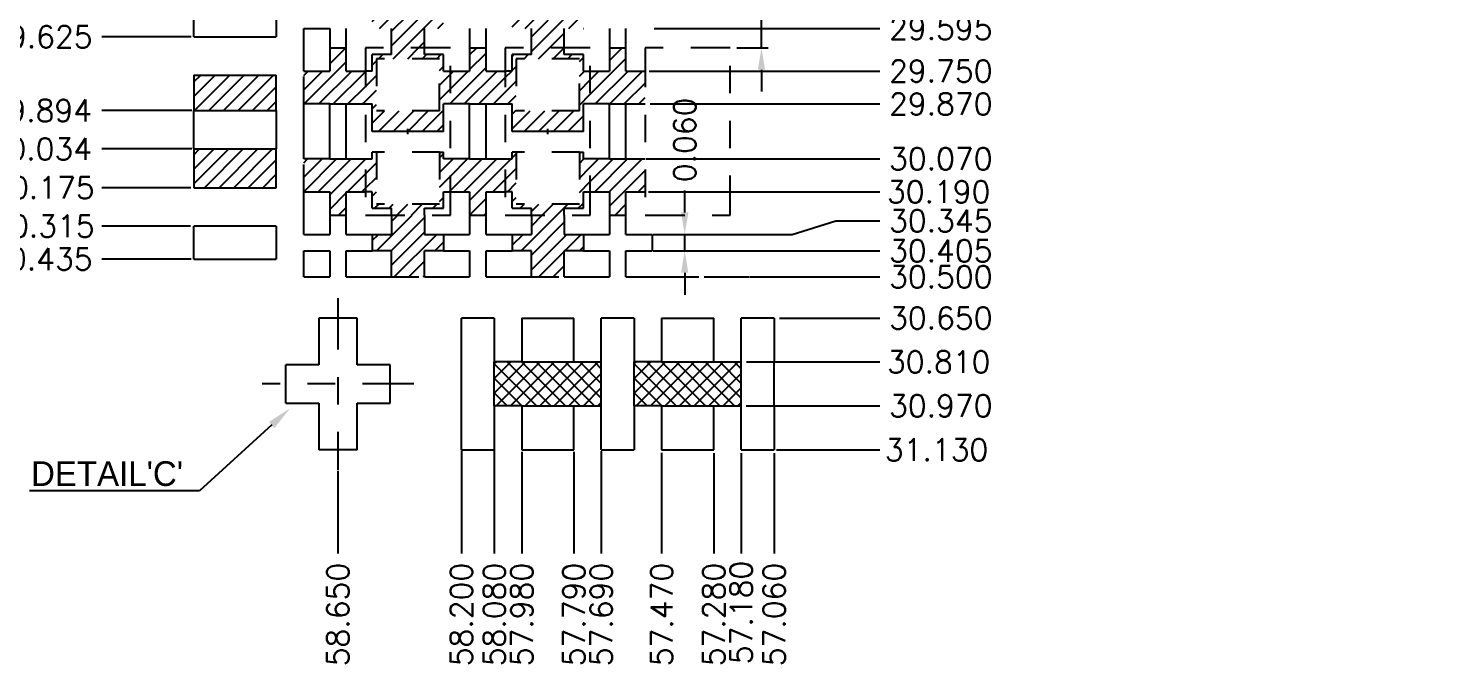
# Model space of a CAD drawing. Extents: x -62.4 to 0, y -35.6 to 0.
# Drawn here: x -59.78 to -54.58, y -31.91 to -29.6 of the extents above; entities that cross this region are included whole.
import ezdxf
from ezdxf import colors
from ezdxf.entities.mleader import LeaderData, LeaderLine
from ezdxf.math import Vec2, Vec3

# ---------------------------------------------------------------- set-up
doc = ezdxf.new("R2010")
doc.units = 0
doc.header["$LTSCALE"] = 0.15
doc.header["$MEASUREMENT"] = 0
for name, pattern in [('ACAD_ISO09W100', [45, 24, -3, 6, -3, 6, -3]), ('CENTER', [2, 1.25, -0.25, 0.25, -0.25]), ('HIDDEN', [9.525, 6.35, -3.175])]:
    doc.linetypes.add(name, pattern=pattern)
for name, color, linetype in [('Center', 1, 'CENTER'), ('Dimension', 3, 'Continuous'), ('Etched Area', 4, 'Continuous'), ('Hidden', 4, 'HIDDEN'), ('PKG Line', 2, 'ACAD_ISO09W100')]:
    doc.layers.add(name, color=color, linetype=linetype)
doc.styles.add('SIMPLEX', font='simplex.shx')
doc.dimstyles.new('0.08', dxfattribs={"dimscale": 0.08, "dimtxt": 1, "dimasz": 1, "dimexe": 0.3, "dimexo": 0.3, "dimgap": 0.3, "dimtad": 0, "dimdec": 3, "dimzin": 1, "dimdsep": 46, "dimtxsty": 'SIMPLEX', "dimcen": 0, "dimclrd": 256, "dimclre": 256, "dimclrt": 7, "dimadec": 0, "dimazin": 1, "dimtm": 1.25, "dimtfac": 1, "dimtdec": 3, "dimtmove": 0, "dimatfit": 0, "dimfxl": 0.0072, "dimtolj": 1, "dimtzin": 0, "dimlwd": -1, "dimlwe": -1, "dimarcsym": 1})
pattern_1 = [(45, (113.111276, 45.55235), (-0.026516504, 0.026516504), [])]

# ---------------------------------------------------------------- blocks, each defined once
blk = doc.blocks.new('*D4')
at = {"layer": 'Defpoints', "color": 0, "transparency": 16777216}
for p in [(2097.1054, 17.4187), (2037.5945, -13.0163), (2037.9446, -13.0163)]:
    blk.add_point(p, dxfattribs=at)
at = {"layer": 'Dimension', "transparency": 16777216}
blk.add_line((2037.9206, -13.0163), (2037.5945, -13.0163), dxfattribs=at)
at = {"layer": 'Dimension', "color": 7, "transparency": 16777216, "insert": (2037.3724, -13.0163), "char_height": 0.08, "attachment_point": 5, "style": 'SIMPLEX'}
blk.add_mtext('\\A1;30.435', dxfattribs=at)
blk = doc.blocks.new('*D5')
at = {"layer": 'Defpoints', "color": 0, "transparency": 16777216}
for p in [(2097.1054, 17.4187), (2040.0299, -13.7113), (2040.4308, -13.7113)]:
    blk.add_point(p, dxfattribs=at)
at = {"layer": 'Dimension', "transparency": 16777216}
blk.add_line((2040.0539, -13.7113), (2040.4308, -13.7113), dxfattribs=at)
at = {"layer": 'Dimension', "color": 7, "transparency": 16777216, "insert": (2040.6376, -13.7113), "char_height": 0.08, "attachment_point": 5, "style": 'SIMPLEX'}
blk.add_mtext('\\A1;31.130', dxfattribs=at)
blk = doc.blocks.new('*D6')
at = {"layer": 'Defpoints', "color": 0, "transparency": 16777216}
for p in [(2097.1054, 17.4187), (2038.4554, -13.7635), (2038.4554, -14.0897)]:
    blk.add_point(p, dxfattribs=at)
at = {"layer": 'Dimension', "transparency": 16777216}
blk.add_line((2038.4554, -13.7875), (2038.4554, -14.0897), dxfattribs=at)
at = {"layer": 'Dimension', "color": 7, "transparency": 16777216, "insert": (2038.4554, -14.3118), "char_height": 0.08, "attachment_point": 5, "rotation": 90, "style": 'SIMPLEX'}
blk.add_mtext('\\A1;58.650', dxfattribs=at)
blk = doc.blocks.new('*D8')
at = {"layer": 'Defpoints', "color": 0, "transparency": 16777216}
for p in [(2097.1054, 17.4187), (2037.5945, -12.8963), (2037.9423, -12.8963)]:
    blk.add_point(p, dxfattribs=at)
at = {"layer": 'Dimension', "transparency": 16777216}
blk.add_line((2037.9183, -12.8963), (2037.5945, -12.8963), dxfattribs=at)
at = {"layer": 'Dimension', "color": 7, "transparency": 16777216, "insert": (2037.38, -12.8963), "char_height": 0.08, "attachment_point": 5, "style": 'SIMPLEX'}
blk.add_mtext('\\A1;30.315', dxfattribs=at)
blk = doc.blocks.new('*D9')
at = {"layer": 'Defpoints', "color": 0, "transparency": 16777216}
for p in [(2097.1054, 17.4187), (2037.5945, -12.7563), (2037.9434, -12.7563)]:
    blk.add_point(p, dxfattribs=at)
at = {"layer": 'Dimension', "transparency": 16777216}
blk.add_line((2037.9194, -12.7563), (2037.5945, -12.7563), dxfattribs=at)
at = {"layer": 'Dimension', "color": 7, "transparency": 16777216, "insert": (2037.38, -12.7563), "char_height": 0.08, "attachment_point": 5, "style": 'SIMPLEX'}
blk.add_mtext('\\A1;30.175', dxfattribs=at)
blk = doc.blocks.new('*D10')
at = {"layer": 'Defpoints', "color": 0, "transparency": 16777216}
for p in [(2097.1054, 17.4187), (2037.5945, -12.6153), (2037.9468, -12.6153)]:
    blk.add_point(p, dxfattribs=at)
at = {"layer": 'Dimension', "transparency": 16777216}
blk.add_line((2037.9228, -12.6153), (2037.5945, -12.6153), dxfattribs=at)
at = {"layer": 'Dimension', "color": 7, "transparency": 16777216, "insert": (2037.3705, -12.6153), "char_height": 0.08, "attachment_point": 5, "style": 'SIMPLEX'}
blk.add_mtext('\\A1;30.034', dxfattribs=at)
blk = doc.blocks.new('*D11')
at = {"layer": 'Defpoints', "color": 0, "transparency": 16777216}
for p in [(2097.1054, 17.4187), (2037.5945, -12.4753), (2037.9468, -12.4753)]:
    blk.add_point(p, dxfattribs=at)
at = {"layer": 'Dimension', "transparency": 16777216}
blk.add_line((2037.9228, -12.4753), (2037.5945, -12.4753), dxfattribs=at)
at = {"layer": 'Dimension', "color": 7, "transparency": 16777216, "insert": (2037.3705, -12.4753), "char_height": 0.08, "attachment_point": 5, "style": 'SIMPLEX'}
blk.add_mtext('\\A1;29.894', dxfattribs=at)
blk = doc.blocks.new('*D12')
at = {"layer": 'Defpoints', "color": 0, "transparency": 16777216}
for p in [(2097.1054, 17.4187), (2037.5945, -12.2063), (2037.9437, -12.2063)]:
    blk.add_point(p, dxfattribs=at)
at = {"layer": 'Dimension', "transparency": 16777216}
blk.add_line((2037.9197, -12.2063), (2037.5945, -12.2063), dxfattribs=at)
at = {"layer": 'Dimension', "color": 7, "transparency": 16777216, "insert": (2037.3724, -12.2063), "char_height": 0.08, "attachment_point": 5, "style": 'SIMPLEX'}
blk.add_mtext('\\A1;29.625', dxfattribs=at)
blk = doc.blocks.new('*D31')
at = {"layer": 'Defpoints', "color": 0, "transparency": 16777216}
for p in [(2097.1054, 17.4187), (2038.9054, -13.6904), (2038.9054, -14.0897)]:
    blk.add_point(p, dxfattribs=at)
at = {"layer": 'Dimension', "transparency": 16777216}
blk.add_line((2038.9054, -13.7144), (2038.9054, -14.0897), dxfattribs=at)
at = {"layer": 'Dimension', "color": 7, "transparency": 16777216, "insert": (2038.9054, -14.3118), "char_height": 0.08, "attachment_point": 5, "rotation": 90, "style": 'SIMPLEX'}
blk.add_mtext('\\A1;58.200', dxfattribs=at)
blk = doc.blocks.new('*D32')
at = {"layer": 'Defpoints', "color": 0, "transparency": 16777216}
for p in [(2097.1054, 17.4187), (2039.0254, -13.6876), (2039.0254, -14.0897)]:
    blk.add_point(p, dxfattribs=at)
at = {"layer": 'Dimension', "transparency": 16777216}
blk.add_line((2039.0254, -13.7116), (2039.0254, -14.0897), dxfattribs=at)
at = {"layer": 'Dimension', "color": 7, "transparency": 16777216, "insert": (2039.0254, -14.3118), "char_height": 0.08, "attachment_point": 5, "rotation": 90, "style": 'SIMPLEX'}
blk.add_mtext('\\A1;58.080', dxfattribs=at)
blk = doc.blocks.new('*D33')
at = {"layer": 'Defpoints', "color": 0, "transparency": 16777216}
for p in [(2097.1054, 17.4187), (2039.1254, -13.6945), (2039.1254, -14.0897)]:
    blk.add_point(p, dxfattribs=at)
at = {"layer": 'Dimension', "transparency": 16777216}
blk.add_line((2039.1254, -13.7185), (2039.1254, -14.0897), dxfattribs=at)
at = {"layer": 'Dimension', "color": 7, "transparency": 16777216, "insert": (2039.1254, -14.3118), "char_height": 0.08, "attachment_point": 5, "rotation": 90, "style": 'SIMPLEX'}
blk.add_mtext('\\A1;57.980', dxfattribs=at)
blk = doc.blocks.new('*D34')
at = {"layer": 'Defpoints', "color": 0, "transparency": 16777216}
for p in [(2097.1054, 17.4187), (2039.3154, -13.6945), (2039.3154, -14.0897)]:
    blk.add_point(p, dxfattribs=at)
at = {"layer": 'Dimension', "transparency": 16777216}
blk.add_line((2039.3154, -13.7185), (2039.3154, -14.0897), dxfattribs=at)
at = {"layer": 'Dimension', "color": 7, "transparency": 16777216, "insert": (2039.3154, -14.3118), "char_height": 0.08, "attachment_point": 5, "rotation": 90, "style": 'SIMPLEX'}
blk.add_mtext('\\A1;57.790', dxfattribs=at)
blk = doc.blocks.new('*D35')
at = {"layer": 'Defpoints', "color": 0, "transparency": 16777216}
for p in [(2097.1054, 17.4187), (2039.4154, -13.6923), (2039.4154, -14.0897)]:
    blk.add_point(p, dxfattribs=at)
at = {"layer": 'Dimension', "transparency": 16777216}
blk.add_line((2039.4154, -13.7163), (2039.4154, -14.0897), dxfattribs=at)
at = {"layer": 'Dimension', "color": 7, "transparency": 16777216, "insert": (2039.4154, -14.3118), "char_height": 0.08, "attachment_point": 5, "rotation": 90, "style": 'SIMPLEX'}
blk.add_mtext('\\A1;57.690', dxfattribs=at)
blk = doc.blocks.new('*D36')
at = {"layer": 'Defpoints', "color": 0, "transparency": 16777216}
for p in [(2097.1054, 17.4187), (2039.6354, -13.6984), (2039.6354, -14.0897)]:
    blk.add_point(p, dxfattribs=at)
at = {"layer": 'Dimension', "transparency": 16777216}
blk.add_line((2039.6354, -13.7224), (2039.6354, -14.0897), dxfattribs=at)
at = {"layer": 'Dimension', "color": 7, "transparency": 16777216, "insert": (2039.6354, -14.3118), "char_height": 0.08, "attachment_point": 5, "rotation": 90, "style": 'SIMPLEX'}
blk.add_mtext('\\A1;57.470', dxfattribs=at)
blk = doc.blocks.new('*D37')
at = {"layer": 'Defpoints', "color": 0, "transparency": 16777216}
for p in [(2097.1054, 17.4187), (2039.8254, -13.7002), (2039.8254, -14.0897)]:
    blk.add_point(p, dxfattribs=at)
at = {"layer": 'Dimension', "transparency": 16777216}
blk.add_line((2039.8254, -13.7242), (2039.8254, -14.0897), dxfattribs=at)
at = {"layer": 'Dimension', "color": 7, "transparency": 16777216, "insert": (2039.8254, -14.3118), "char_height": 0.08, "attachment_point": 5, "rotation": 90, "style": 'SIMPLEX'}
blk.add_mtext('\\A1;57.280', dxfattribs=at)
blk = doc.blocks.new('*D38')
at = {"layer": 'Defpoints', "color": 0, "transparency": 16777216}
for p in [(2097.1054, 17.4187), (2039.9254, -13.7002), (2039.9254, -14.0897)]:
    blk.add_point(p, dxfattribs=at)
at = {"layer": 'Dimension', "transparency": 16777216}
blk.add_line((2039.9254, -13.7242), (2039.9254, -14.0897), dxfattribs=at)
at = {"layer": 'Dimension', "color": 7, "transparency": 16777216, "insert": (2039.9254, -14.3042), "char_height": 0.08, "attachment_point": 5, "rotation": 90, "style": 'SIMPLEX'}
blk.add_mtext('\\A1;57.180', dxfattribs=at)
blk = doc.blocks.new('*D39')
at = {"layer": 'Defpoints', "color": 0, "transparency": 16777216}
for p in [(2097.1054, 17.4187), (2040.0454, -13.6993), (2040.0454, -14.0897)]:
    blk.add_point(p, dxfattribs=at)
at = {"layer": 'Dimension', "transparency": 16777216}
blk.add_line((2040.0454, -13.7233), (2040.0454, -14.0897), dxfattribs=at)
at = {"layer": 'Dimension', "color": 7, "transparency": 16777216, "insert": (2040.0454, -14.3118), "char_height": 0.08, "attachment_point": 5, "rotation": 90, "style": 'SIMPLEX'}
blk.add_mtext('\\A1;57.060', dxfattribs=at)
blk = doc.blocks.new('*D40')
at = {"layer": 'Defpoints', "color": 0, "transparency": 16777216}
for p in [(2097.1054, 17.4187), (2039.9195, -13.5513), (2040.4308, -13.5513)]:
    blk.add_point(p, dxfattribs=at)
at = {"layer": 'Dimension', "transparency": 16777216}
blk.add_line((2039.9435, -13.5513), (2040.4308, -13.5513), dxfattribs=at)
at = {"layer": 'Dimension', "color": 7, "transparency": 16777216, "insert": (2040.6529, -13.5513), "char_height": 0.08, "attachment_point": 5, "style": 'SIMPLEX'}
blk.add_mtext('\\A1;30.970', dxfattribs=at)
blk = doc.blocks.new('*D41')
at = {"layer": 'Defpoints', "color": 0, "transparency": 16777216}
for p in [(2097.1054, 17.4187), (2039.9213, -13.3913), (2040.4308, -13.3913)]:
    blk.add_point(p, dxfattribs=at)
at = {"layer": 'Dimension', "transparency": 16777216}
blk.add_line((2039.9453, -13.3913), (2040.4308, -13.3913), dxfattribs=at)
at = {"layer": 'Dimension', "color": 7, "transparency": 16777216, "insert": (2040.6453, -13.3913), "char_height": 0.08, "attachment_point": 5, "style": 'SIMPLEX'}
blk.add_mtext('\\A1;30.810', dxfattribs=at)
blk = doc.blocks.new('*D42')
at = {"layer": 'Defpoints', "color": 0, "transparency": 16777216}
for p in [(2097.1054, 17.4187), (2040.0411, -13.2313), (2040.4308, -13.2313)]:
    blk.add_point(p, dxfattribs=at)
at = {"layer": 'Dimension', "transparency": 16777216}
blk.add_line((2040.0651, -13.2313), (2040.4308, -13.2313), dxfattribs=at)
at = {"layer": 'Dimension', "color": 7, "transparency": 16777216, "insert": (2040.6529, -13.2313), "char_height": 0.08, "attachment_point": 5, "style": 'SIMPLEX'}
blk.add_mtext('\\A1;30.650', dxfattribs=at)
blk = doc.blocks.new('*D43')
at = {"layer": 'Defpoints', "color": 0, "transparency": 16777216}
for p in [(2097.1054, 17.4187), (2039.9339, -13.0813), (2040.4308, -13.0813)]:
    blk.add_point(p, dxfattribs=at)
at = {"layer": 'Dimension', "transparency": 16777216}
blk.add_line((2039.9579, -13.0813), (2040.4308, -13.0813), dxfattribs=at)
at = {"layer": 'Dimension', "color": 7, "transparency": 16777216, "insert": (2040.6529, -13.0813), "char_height": 0.08, "attachment_point": 5, "style": 'SIMPLEX'}
blk.add_mtext('\\A1;30.500', dxfattribs=at)
blk = doc.blocks.new('*D44')
at = {"layer": 'Defpoints', "color": 0, "transparency": 16777216}
for p in [(2097.1054, 17.4187), (2039.5914, -12.9863), (2040.4308, -12.9863)]:
    blk.add_point(p, dxfattribs=at)
at = {"layer": 'Dimension', "transparency": 16777216}
blk.add_line((2039.6154, -12.9863), (2040.4308, -12.9863), dxfattribs=at)
at = {"layer": 'Dimension', "color": 7, "transparency": 16777216, "insert": (2040.6529, -12.9863), "char_height": 0.08, "attachment_point": 5, "style": 'SIMPLEX'}
blk.add_mtext('\\A1;30.405', dxfattribs=at)
blk = doc.blocks.new('*D45')
at = {"layer": 'Defpoints', "color": 0, "transparency": 16777216}
for p in [(2097.1054, 17.4187), (2040.4308, -12.8768), (2039.5847, -12.9263)]:
    blk.add_point(p, dxfattribs=at)
at = {"layer": 'Dimension', "transparency": 16777216}
for p, q in [((2040.1108, -12.9263), (2040.2708, -12.8768)), ((2040.2708, -12.8768), (2040.4308, -12.8768)), ((2039.6087, -12.9263), (2040.1108, -12.9263))]:
    blk.add_line(p, q, dxfattribs=at)
at = {"layer": 'Dimension', "color": 7, "transparency": 16777216, "insert": (2040.6529, -12.8768), "char_height": 0.08, "attachment_point": 5, "style": 'SIMPLEX'}
blk.add_mtext('\\A1;30.345', dxfattribs=at)
blk = doc.blocks.new('*D46')
at = {"layer": 'Defpoints', "color": 0, "transparency": 16777216}
for p in [(2097.1054, 17.4187), (2039.5634, -12.7713), (2040.4308, -12.7713)]:
    blk.add_point(p, dxfattribs=at)
at = {"layer": 'Dimension', "transparency": 16777216}
blk.add_line((2039.5874, -12.7713), (2040.4308, -12.7713), dxfattribs=at)
at = {"layer": 'Dimension', "color": 7, "transparency": 16777216, "insert": (2040.6453, -12.7713), "char_height": 0.08, "attachment_point": 5, "style": 'SIMPLEX'}
blk.add_mtext('\\A1;30.190', dxfattribs=at)
blk = doc.blocks.new('*D47')
at = {"layer": 'Defpoints', "color": 0, "transparency": 16777216}
for p in [(2097.1054, 17.4187), (2039.5546, -12.6513), (2040.4308, -12.6513)]:
    blk.add_point(p, dxfattribs=at)
at = {"layer": 'Dimension', "transparency": 16777216}
blk.add_line((2039.5786, -12.6513), (2040.4308, -12.6513), dxfattribs=at)
at = {"layer": 'Dimension', "color": 7, "transparency": 16777216, "insert": (2040.6529, -12.6513), "char_height": 0.08, "attachment_point": 5, "style": 'SIMPLEX'}
blk.add_mtext('\\A1;30.070', dxfattribs=at)
blk = doc.blocks.new('*D48')
at = {"layer": 'Defpoints', "color": 0, "transparency": 16777216}
for p in [(2097.1054, 17.4187), (2039.5698, -12.4513), (2040.4308, -12.4513)]:
    blk.add_point(p, dxfattribs=at)
at = {"layer": 'Dimension', "transparency": 16777216}
blk.add_line((2039.5938, -12.4513), (2040.4308, -12.4513), dxfattribs=at)
at = {"layer": 'Dimension', "color": 7, "transparency": 16777216, "insert": (2040.6529, -12.4513), "char_height": 0.08, "attachment_point": 5, "style": 'SIMPLEX'}
blk.add_mtext('\\A1;29.870', dxfattribs=at)
blk = doc.blocks.new('*D49')
at = {"layer": 'Defpoints', "color": 0, "transparency": 16777216}
for p in [(2097.1054, 17.4187), (2039.566, -12.3313), (2040.4308, -12.3313)]:
    blk.add_point(p, dxfattribs=at)
at = {"layer": 'Dimension', "transparency": 16777216}
blk.add_line((2039.59, -12.3313), (2040.4308, -12.3313), dxfattribs=at)
at = {"layer": 'Dimension', "color": 7, "transparency": 16777216, "insert": (2040.6529, -12.3313), "char_height": 0.08, "attachment_point": 5, "style": 'SIMPLEX'}
blk.add_mtext('\\A1;29.750', dxfattribs=at)
blk = doc.blocks.new('*D50')
at = {"layer": 'Defpoints', "color": 0, "transparency": 16777216}
for p in [(2097.1054, 17.4187), (2039.5847, -12.1763), (2040.4308, -12.1763)]:
    blk.add_point(p, dxfattribs=at)
at = {"layer": 'Dimension', "transparency": 16777216}
blk.add_line((2039.6087, -12.1763), (2040.4308, -12.1763), dxfattribs=at)
at = {"layer": 'Dimension', "color": 7, "transparency": 16777216, "insert": (2040.6529, -12.1763), "char_height": 0.08, "attachment_point": 5, "style": 'SIMPLEX'}
blk.add_mtext('\\A1;29.595', dxfattribs=at)
blk = doc.blocks.new('*D59')
at = {"layer": 'Defpoints', "color": 0, "transparency": 16777216}
for p in [(2039.8854, -12.0463), (2039.9993, -12.0463), (2039.8854, -12.2463)]:
    blk.add_point(p, dxfattribs=at)
at = {"layer": 'Dimension', "transparency": 16777216}
for p, q in [((2039.9993, -11.9663), (2039.9993, -11.8863)), ((2039.9094, -12.0463), (2040.0233, -12.0463)), ((2039.9993, -12.2463), (2039.9993, -12.0463)), ((2039.9094, -12.2463), (2040.0233, -12.2463)), ((2039.9993, -12.3263), (2039.9993, -12.4063))]:
    blk.add_line(p, q, dxfattribs=at)
for points in [[(2039.986, -11.9663), (2040.0126, -11.9663), (2039.9993, -12.0463)], [(2039.986, -12.3263), (2040.0126, -12.3263), (2039.9993, -12.2463)]]:
    blk.add_solid(points, dxfattribs=at)
at = {"layer": 'Dimension', "color": 7, "transparency": 16777216, "insert": (2039.9993, -11.7023), "char_height": 0.08, "attachment_point": 5, "rotation": 90, "style": 'SIMPLEX'}
blk.add_mtext('\\A1;0.200', dxfattribs=at)
blk = doc.blocks.new('*D61')
at = {"layer": 'Defpoints', "color": 0, "transparency": 16777216}
for p in [(2039.5807, -12.9263), (2039.7195, -12.9263), (2039.5807, -12.9863)]:
    blk.add_point(p, dxfattribs=at)
at = {"layer": 'Dimension', "transparency": 16777216}
for p, q in [((2039.7195, -12.8463), (2039.7195, -12.7663)), ((2039.6047, -12.9263), (2039.7435, -12.9263)), ((2039.7195, -12.9863), (2039.7195, -12.9263)), ((2039.6047, -12.9863), (2039.7435, -12.9863)), ((2039.7195, -13.0663), (2039.7195, -13.1463))]:
    blk.add_line(p, q, dxfattribs=at)
for points in [[(2039.7062, -12.8463), (2039.7328, -12.8463), (2039.7195, -12.9263)], [(2039.7062, -13.0663), (2039.7328, -13.0663), (2039.7195, -12.9863)]]:
    blk.add_solid(points, dxfattribs=at)
at = {"layer": 'Dimension', "color": 7, "transparency": 16777216, "insert": (2039.7195, -12.5823), "char_height": 0.08, "attachment_point": 5, "rotation": 90, "style": 'SIMPLEX'}
blk.add_mtext('\\A1;0.060', dxfattribs=at)

msp = doc.modelspace()

# ---------------------------------------------------------------- hatches: boundary and pattern name
at = {"layer": 'Etched Area'}
h = msp.add_hatch(dxfattribs=at)
h.set_pattern_fill('ANSI31', color=256, scale=0.3, angle=9e-14)
h.paths.add_polyline_path([(-58.265, -29.535), (-58.335, -29.535), (-58.335, -29.465), (-58.455, -29.465), (-58.455, -29.535), (-58.525, -29.535), (-58.525, -29.595), (-58.455, -29.595), (-58.455, -29.665), (-58.335, -29.665), (-58.335, -29.595), (-58.265, -29.595)])
h = msp.add_hatch(dxfattribs=at)
h.set_pattern_fill('ANSI31', color=256, scale=0.3, angle=9e-14)
h.paths.add_polyline_path([(-57.755, -29.535), (-57.825, -29.535), (-57.825, -29.465), (-57.945, -29.465), (-57.945, -29.535), (-58.015, -29.535), (-58.015, -29.595), (-57.945, -29.595), (-57.945, -29.665), (-57.825, -29.665), (-57.825, -29.595), (-57.755, -29.595)])
h = msp.add_hatch(dxfattribs=at)
h.set_pattern_fill('ANSI31', color=256, scale=0.3, angle=9e-14)
h.paths.add_polyline_path([(-58.55, -29.75), (-58.62, -29.75), (-58.62, -29.665), (-58.68, -29.665), (-58.68, -29.75), (-58.775, -29.75), (-58.775, -29.87), (-58.68, -29.87), (-58.62, -29.87), (-58.55, -29.87)])
h = msp.add_hatch(dxfattribs=at)
h.set_pattern_fill('ANSI31', color=256, scale=0.3, angle=9e-14)
h.paths.add_polyline_path([(-58.265, -29.87), (-58.24, -29.87), (-58.24, -29.75), (-58.265, -29.75), (-58.265, -29.69), (-58.335, -29.69), (-58.335, -29.665), (-58.455, -29.665), (-58.455, -29.69), (-58.525, -29.69), (-58.525, -29.75), (-58.55, -29.75), (-58.55, -29.87), (-58.525, -29.87), (-58.525, -29.97), (-58.265, -29.97)])
h.paths.add_polyline_path([(-58.51, -29.895), (-58.51, -29.705), (-58.28, -29.705), (-58.28, -29.895)], flags=16)
h = msp.add_hatch(dxfattribs=at)
h.set_pattern_fill('ANSI31', color=256, scale=0.3, angle=9e-14)
h.paths.add_polyline_path([(-58.04, -29.75), (-58.11, -29.75), (-58.11, -29.665), (-58.17, -29.665), (-58.17, -29.75), (-58.24, -29.75), (-58.24, -29.87), (-58.17, -29.87), (-58.11, -29.87), (-58.04, -29.87)])
h = msp.add_hatch(dxfattribs=at)
h.set_pattern_fill('ANSI31', color=256, scale=0.3, angle=9e-14)
h.paths.add_polyline_path([(-57.755, -29.87), (-57.73, -29.87), (-57.73, -29.75), (-57.755, -29.75), (-57.755, -29.69), (-57.825, -29.69), (-57.825, -29.665), (-57.945, -29.665), (-57.945, -29.69), (-58.015, -29.69), (-58.015, -29.75), (-58.04, -29.75), (-58.04, -29.87), (-58.015, -29.87), (-58.015, -29.97), (-57.755, -29.97)])
h.paths.add_polyline_path([(-58, -29.895), (-58, -29.705), (-57.77, -29.705), (-57.77, -29.895)], flags=16)
h = msp.add_hatch(dxfattribs=at)
h.set_pattern_fill('ANSI31', color=256, scale=0.3, angle=9e-14)
h.paths.add_polyline_path([(-57.53, -29.75), (-57.6, -29.75), (-57.6, -29.665), (-57.66, -29.665), (-57.66, -29.75), (-57.73, -29.75), (-57.73, -29.87), (-57.66, -29.87), (-57.6, -29.87), (-57.53, -29.87)])
h = msp.add_hatch(dxfattribs=at)
h.set_pattern_fill('ANSI31', color=256, scale=0.3)
h.set_pattern_definition(pattern_1)
h.paths.add_polyline_path([(-58.875, -29.765), (-59.175, -29.765), (-59.175, -29.894), (-58.875, -29.894)])
h = msp.add_hatch(dxfattribs=at)
h.set_pattern_fill('ANSI31', color=256, scale=0.3)
h.set_pattern_definition(pattern_1)
h.paths.add_polyline_path([(-58.875, -30.034), (-59.175, -30.034), (-59.175, -30.175), (-58.875, -30.175)])
h = msp.add_hatch(dxfattribs=at)
h.set_pattern_fill('ANSI31', color=256, scale=0.3, angle=9e-14)
h.paths.add_polyline_path([(-58.55, -30.07), (-58.62, -30.07), (-58.68, -30.07), (-58.775, -30.07), (-58.775, -30.19), (-58.68, -30.19), (-58.68, -30.275), (-58.62, -30.275), (-58.62, -30.19), (-58.55, -30.19)])
h = msp.add_hatch(dxfattribs=at)
h.set_pattern_fill('ANSI31', color=256, scale=0.3, angle=9e-14)
h.paths.add_polyline_path([(-58.335, -30.25), (-58.265, -30.25), (-58.265, -30.19), (-58.24, -30.19), (-58.24, -30.07), (-58.265, -30.07), (-58.265, -30.045), (-58.28, -30.045), (-58.28, -30.235), (-58.51, -30.235), (-58.51, -30.045), (-58.525, -30.045), (-58.525, -30.07), (-58.55, -30.07), (-58.55, -30.19), (-58.525, -30.19), (-58.525, -30.25), (-58.455, -30.25), (-58.455, -30.275), (-58.335, -30.275)])
h = msp.add_hatch(dxfattribs=at)
h.set_pattern_fill('ANSI31', color=256, scale=0.3, angle=9e-14)
h.paths.add_polyline_path([(-58.04, -30.07), (-58.11, -30.07), (-58.17, -30.07), (-58.24, -30.07), (-58.24, -30.19), (-58.17, -30.19), (-58.17, -30.275), (-58.11, -30.275), (-58.11, -30.19), (-58.04, -30.19)])
h = msp.add_hatch(dxfattribs=at)
h.set_pattern_fill('ANSI31', color=256, scale=0.3, angle=9e-14)
h.paths.add_polyline_path([(-57.825, -30.25), (-57.755, -30.25), (-57.755, -30.19), (-57.73, -30.19), (-57.73, -30.07), (-57.755, -30.07), (-57.755, -30.045), (-57.77, -30.045), (-57.77, -30.235), (-58, -30.235), (-58, -30.045), (-58.015, -30.045), (-58.015, -30.07), (-58.04, -30.07), (-58.04, -30.19), (-58.015, -30.19), (-58.015, -30.25), (-57.945, -30.25), (-57.945, -30.275), (-57.825, -30.275)])
h = msp.add_hatch(dxfattribs=at)
h.set_pattern_fill('ANSI31', color=256, scale=0.3, angle=9e-14)
h.paths.add_polyline_path([(-57.53, -30.07), (-57.6, -30.07), (-57.66, -30.07), (-57.73, -30.07), (-57.73, -30.19), (-57.66, -30.19), (-57.66, -30.275), (-57.6, -30.275), (-57.6, -30.19), (-57.53, -30.19)])
h = msp.add_hatch(dxfattribs=at)
h.set_pattern_fill('ANSI31', color=256, scale=0.3)
h.set_pattern_definition([(45, (117.493328, 45.78915), (-0.026516504, 0.026516504), [])])
h.paths.add_polyline_path([(-58.265, -30.345), (-58.335, -30.345), (-58.335, -30.275), (-58.455, -30.275), (-58.455, -30.345), (-58.525, -30.345), (-58.525, -30.405), (-58.455, -30.405), (-58.455, -30.5), (-58.335, -30.5), (-58.335, -30.405), (-58.265, -30.405)])
h = msp.add_hatch(dxfattribs=at)
h.set_pattern_fill('ANSI31', color=256, scale=0.3, angle=9e-14)
h.paths.add_polyline_path([(-57.755, -30.345), (-57.825, -30.345), (-57.825, -30.275), (-57.945, -30.275), (-57.945, -30.345), (-58.015, -30.345), (-58.015, -30.405), (-57.945, -30.405), (-57.945, -30.5), (-57.825, -30.5), (-57.825, -30.405), (-57.755, -30.405)])
h = msp.add_hatch(dxfattribs=at)
h.set_pattern_fill('ANSI31', color=256, scale=0.3)
h.set_pattern_definition([(45, (117.698328, 45.78915), (-0.026516504, 0.026516504), [])])
h.paths.add_polyline_path([(-57.69, -30.81), (-57.79, -30.81), (-57.98, -30.81), (-58.08, -30.81), (-58.08, -30.97), (-57.98, -30.97), (-57.79, -30.97), (-57.69, -30.97)])
h = msp.add_hatch(dxfattribs=at)
h.set_pattern_fill('ANSI31', color=256, scale=0.3, angle=90)
h.set_pattern_definition([(135, (117.698328, 45.78915), (-0.026516504, -0.026516504), [])])
h.paths.add_polyline_path([(-57.69, -30.81), (-57.79, -30.81), (-57.98, -30.81), (-58.08, -30.81), (-58.08, -30.97), (-57.98, -30.97), (-57.79, -30.97), (-57.69, -30.97)])
h = msp.add_hatch(dxfattribs=at)
h.set_pattern_fill('ANSI31', color=256, scale=0.3)
h.set_pattern_definition([(45, (118.208328, 45.78915), (-0.026516504, 0.026516504), [])])
h.paths.add_polyline_path([(-57.18, -30.81), (-57.28, -30.81), (-57.47, -30.81), (-57.57, -30.81), (-57.57, -30.97), (-57.47, -30.97), (-57.28, -30.97), (-57.18, -30.97)])
h = msp.add_hatch(dxfattribs=at)
h.set_pattern_fill('ANSI31', color=256, scale=0.3, angle=90)
h.set_pattern_definition([(135, (118.208328, 45.78915), (-0.026516504, -0.026516504), [])])
h.paths.add_polyline_path([(-57.18, -30.81), (-57.28, -30.81), (-57.47, -30.81), (-57.57, -30.81), (-57.57, -30.97), (-57.47, -30.97), (-57.28, -30.97), (-57.18, -30.97)])

# ---------------------------------------------------------------- linework, layer by layer
for p, q in [((-59.175, -29.625), (-59.175, -29.505)), ((-58.875, -29.505), (-58.875, -29.625)), ((-58.775, -29.595), (-58.68, -29.595)), ((-58.775, -29.75), (-58.775, -29.595)), ((-58.68, -29.595), (-58.68, -29.75)), ((-58.62, -29.75), (-58.62, -29.595)), ((-58.455, -29.665), (-58.455, -29.595)), ((-58.335, -29.665), (-58.335, -29.595)), ((-58.17, -29.595), (-58.17, -29.75)), ((-58.11, -29.75), (-58.11, -29.595)), ((-57.945, -29.665), (-57.945, -29.595)), ((-57.825, -29.665), (-57.825, -29.595)), ((-57.66, -29.595), (-57.66, -29.75)), ((-57.6, -29.75), (-57.6, -29.595)), ((-59.175, -29.625), (-58.875, -29.625)), ((-58.455, -29.69), (-58.525, -29.69)), ((-58.525, -29.75), (-58.525, -29.69)), ((-58.455, -29.69), (-58.455, -29.665)), ((-58.335, -29.69), (-58.335, -29.665)), ((-58.265, -29.69), (-58.335, -29.69)), ((-58.265, -29.75), (-58.265, -29.69)), ((-57.945, -29.69), (-58.015, -29.69)), ((-58.015, -29.75), (-58.015, -29.69)), ((-57.945, -29.69), (-57.945, -29.665)), ((-57.825, -29.69), (-57.825, -29.665)), ((-57.755, -29.69), (-57.825, -29.69)), ((-57.755, -29.75), (-57.755, -29.69)), ((-59.175, -29.765), (-59.175, -29.894)), ((-59.175, -29.765), (-58.875, -29.765)), ((-58.875, -29.894), (-58.875, -29.765)), ((-58.775, -29.75), (-58.68, -29.75)), ((-58.62, -29.75), (-58.55, -29.75)), ((-58.525, -29.75), (-58.55, -29.75)), ((-58.265, -29.75), (-58.24, -29.75)), ((-58.24, -29.75), (-58.17, -29.75)), ((-58.11, -29.75), (-58.04, -29.75)), ((-58.015, -29.75), (-58.04, -29.75)), ((-57.755, -29.75), (-57.73, -29.75)), ((-57.73, -29.75), (-57.66, -29.75)), ((-57.6, -29.75), (-57.53, -29.75)), ((-59.175, -29.894), (-58.875, -29.894)), ((-59.175, -30.034), (-59.175, -29.894)), ((-58.875, -29.894), (-58.875, -30.034)), ((-58.68, -29.87), (-58.775, -29.87)), ((-58.775, -30.07), (-58.775, -29.87)), ((-58.68, -30.07), (-58.68, -29.87)), ((-58.62, -29.87), (-58.55, -29.87)), ((-58.62, -30.07), (-58.62, -29.87)), ((-58.55, -29.87), (-58.525, -29.87)), ((-58.525, -29.97), (-58.525, -29.87)), ((-58.265, -29.97), (-58.265, -29.87)), ((-58.24, -29.87), (-58.265, -29.87)), ((-58.17, -29.87), (-58.24, -29.87)), ((-58.17, -30.07), (-58.17, -29.87)), ((-58.11, -29.87), (-58.04, -29.87)), ((-58.11, -30.07), (-58.11, -29.87)), ((-58.04, -29.87), (-58.015, -29.87)), ((-58.015, -29.97), (-58.015, -29.87)), ((-57.755, -29.97), (-57.755, -29.87)), ((-57.73, -29.87), (-57.755, -29.87)), ((-57.66, -29.87), (-57.73, -29.87)), ((-57.66, -30.07), (-57.66, -29.87)), ((-57.6, -29.87), (-57.53, -29.87)), ((-57.6, -30.07), (-57.6, -29.87)), ((-58.265, -29.97), (-58.525, -29.97)), ((-57.755, -29.97), (-58.015, -29.97)), ((-59.175, -30.034), (-59.175, -30.175)), ((-59.175, -30.034), (-58.875, -30.034)), ((-58.875, -30.175), (-58.875, -30.034)), ((-58.68, -30.07), (-58.775, -30.07)), ((-58.62, -30.07), (-58.55, -30.07)), ((-58.55, -30.07), (-58.525, -30.07)), ((-58.525, -30.07), (-58.525, -30.045)), ((-58.51, -30.045), (-58.525, -30.045)), ((-58.28, -30.045), (-58.265, -30.045)), ((-58.265, -30.07), (-58.265, -30.045)), ((-58.24, -30.07), (-58.265, -30.07)), ((-58.17, -30.07), (-58.24, -30.07)), ((-58.11, -30.07), (-58.04, -30.07)), ((-58.04, -30.07), (-58.015, -30.07)), ((-58.015, -30.07), (-58.015, -30.045)), ((-58, -30.045), (-58.015, -30.045)), ((-57.77, -30.045), (-57.755, -30.045)), ((-57.755, -30.07), (-57.755, -30.045)), ((-57.73, -30.07), (-57.755, -30.07)), ((-57.66, -30.07), (-57.73, -30.07)), ((-57.6, -30.07), (-57.53, -30.07)), ((-59.175, -30.175), (-58.875, -30.175)), ((-58.775, -30.19), (-58.68, -30.19)), ((-58.775, -30.345), (-58.775, -30.19)), ((-58.68, -30.19), (-58.68, -30.345)), ((-58.62, -30.19), (-58.55, -30.19)), ((-58.62, -30.345), (-58.62, -30.19)), ((-58.525, -30.19), (-58.55, -30.19)), ((-58.525, -30.25), (-58.525, -30.19)), ((-58.265, -30.25), (-58.265, -30.19)), ((-58.265, -30.19), (-58.24, -30.19)), ((-58.24, -30.19), (-58.17, -30.19)), ((-58.17, -30.19), (-58.17, -30.345)), ((-58.11, -30.19), (-58.04, -30.19)), ((-58.11, -30.345), (-58.11, -30.19)), ((-58.015, -30.19), (-58.04, -30.19)), ((-58.015, -30.25), (-58.015, -30.19)), ((-57.755, -30.25), (-57.755, -30.19)), ((-57.755, -30.19), (-57.73, -30.19)), ((-57.73, -30.19), (-57.66, -30.19)), ((-57.66, -30.19), (-57.66, -30.345)), ((-57.6, -30.19), (-57.53, -30.19)), ((-57.6, -30.345), (-57.6, -30.19)), ((-58.525, -30.25), (-58.455, -30.25)), ((-58.455, -30.275), (-58.455, -30.25)), ((-58.455, -30.275), (-58.455, -30.345)), ((-58.335, -30.25), (-58.265, -30.25)), ((-58.335, -30.275), (-58.335, -30.25)), ((-58.335, -30.275), (-58.335, -30.345)), ((-58.015, -30.25), (-57.945, -30.25)), ((-57.945, -30.275), (-57.945, -30.25)), ((-57.945, -30.275), (-57.945, -30.345)), ((-57.825, -30.25), (-57.755, -30.25)), ((-57.825, -30.275), (-57.825, -30.25)), ((-57.825, -30.275), (-57.825, -30.345)), ((-59.175, -30.435), (-59.175, -30.315)), ((-58.875, -30.315), (-59.175, -30.315)), ((-58.875, -30.315), (-58.875, -30.435)), ((-58.775, -30.345), (-58.68, -30.345)), ((-58.62, -30.345), (-58.525, -30.345)), ((-58.525, -30.345), (-58.455, -30.345)), ((-58.335, -30.345), (-58.265, -30.345)), ((-58.265, -30.345), (-58.17, -30.345)), ((-58.11, -30.345), (-58.015, -30.345)), ((-58.015, -30.345), (-57.945, -30.345)), ((-57.825, -30.345), (-57.755, -30.345)), ((-57.755, -30.345), (-57.66, -30.345)), ((-57.6, -30.345), (-57.505, -30.345)), ((-59.175, -30.435), (-58.875, -30.435)), ((-58.775, -30.5), (-58.775, -30.405)), ((-58.775, -30.405), (-58.68, -30.405)), ((-58.68, -30.405), (-58.68, -30.5)), ((-58.62, -30.405), (-58.525, -30.405)), ((-58.62, -30.5), (-58.62, -30.405)), ((-58.455, -30.405), (-58.525, -30.405)), ((-58.455, -30.5), (-58.455, -30.405)), ((-58.265, -30.405), (-58.335, -30.405)), ((-58.335, -30.5), (-58.335, -30.405)), ((-58.265, -30.405), (-58.17, -30.405)), ((-58.17, -30.405), (-58.17, -30.5)), ((-58.11, -30.405), (-58.015, -30.405)), ((-58.11, -30.5), (-58.11, -30.405)), ((-57.945, -30.405), (-58.015, -30.405)), ((-57.945, -30.5), (-57.945, -30.405)), ((-57.755, -30.405), (-57.825, -30.405)), ((-57.825, -30.5), (-57.825, -30.405)), ((-57.755, -30.405), (-57.66, -30.405)), ((-57.66, -30.405), (-57.66, -30.5)), ((-57.6, -30.405), (-57.505, -30.405)), ((-57.6, -30.5), (-57.6, -30.405)), ((-58.775, -30.5), (-58.68, -30.5)), ((-58.62, -30.5), (-58.455, -30.5)), ((-58.335, -30.5), (-58.17, -30.5)), ((-58.11, -30.5), (-57.945, -30.5)), ((-57.825, -30.5), (-57.66, -30.5)), ((-57.6, -30.5), (-57.435, -30.5)), ((-57.315, -30.5), (-57.15, -30.5)), ((-58.72, -30.65), (-58.72, -30.82)), ((-58.58, -30.65), (-58.72, -30.65)), ((-58.58, -30.82), (-58.58, -30.65)), ((-58.08, -30.65), (-58.2, -30.65)), ((-58.2, -31.13), (-58.2, -30.65)), ((-58.08, -30.65), (-58.08, -30.81)), ((-57.98, -30.65), (-57.79, -30.65)), ((-57.98, -30.65), (-57.98, -30.81)), ((-57.79, -30.81), (-57.79, -30.65)), ((-57.57, -30.65), (-57.69, -30.65)), ((-57.69, -30.81), (-57.69, -30.65)), ((-57.57, -30.65), (-57.57, -30.81)), ((-57.47, -30.65), (-57.28, -30.65)), ((-57.47, -30.65), (-57.47, -30.81)), ((-57.28, -30.81), (-57.28, -30.65)), ((-57.06, -30.65), (-57.18, -30.65)), ((-57.18, -30.81), (-57.18, -30.65)), ((-57.06, -30.65), (-57.06, -30.81)), ((-58.72, -30.82), (-58.84, -30.82)), ((-58.84, -30.96), (-58.84, -30.82)), ((-58.46, -30.82), (-58.58, -30.82)), ((-58.46, -30.96), (-58.46, -30.82)), ((-57.98, -30.81), (-58.08, -30.81)), ((-58.08, -30.97), (-58.08, -30.81)), ((-57.98, -30.81), (-57.79, -30.81)), ((-57.79, -30.81), (-57.69, -30.81)), ((-57.69, -30.97), (-57.69, -30.81)), ((-57.47, -30.81), (-57.57, -30.81)), ((-57.57, -30.97), (-57.57, -30.81)), ((-57.47, -30.81), (-57.28, -30.81)), ((-57.28, -30.81), (-57.18, -30.81)), ((-57.18, -30.97), (-57.18, -30.81)), ((-57.06, -30.97), (-57.06, -30.81)), ((-58.84, -30.96), (-58.72, -30.96)), ((-58.72, -30.96), (-58.72, -31.13)), ((-58.58, -31.13), (-58.58, -30.96)), ((-58.58, -30.96), (-58.46, -30.96)), ((-58.08, -30.97), (-58.08, -31.13)), ((-57.98, -30.97), (-58.08, -30.97)), ((-57.98, -30.97), (-57.79, -30.97)), ((-57.98, -30.97), (-57.98, -31.13)), ((-57.79, -31.13), (-57.79, -30.97)), ((-57.79, -30.97), (-57.69, -30.97)), ((-57.69, -31.13), (-57.69, -30.97)), ((-57.57, -30.97), (-57.57, -31.13)), ((-57.47, -30.97), (-57.57, -30.97)), ((-57.47, -30.97), (-57.28, -30.97)), ((-57.47, -30.97), (-57.47, -31.13)), ((-57.28, -31.13), (-57.28, -30.97)), ((-57.28, -30.97), (-57.18, -30.97)), ((-57.18, -31.13), (-57.18, -30.97)), ((-57.06, -30.97), (-57.06, -31.13)), ((-58.58, -31.13), (-58.72, -31.13)), ((-58.2, -31.13), (-58.08, -31.13)), ((-57.98, -31.13), (-57.79, -31.13)), ((-57.69, -31.13), (-57.57, -31.13)), ((-57.47, -31.13), (-57.28, -31.13)), ((-57.18, -31.13), (-57.06, -31.13))]:
    msp.add_line(p, q)
at = {"layer": 'Center'}
for p, q in [((-58.385, -29.97), (-58.405, -29.97)), ((-58.395, -29.98), (-58.395, -29.96)), ((-57.875, -29.97), (-57.895, -29.97)), ((-57.885, -29.98), (-57.885, -29.96)), ((-58.65, -30.5774), (-58.65, -31.2026)), ((-58.3732, -30.89), (-58.9268, -30.89))]:
    msp.add_line(p, q, dxfattribs=at)
at = {"layer": 'Hidden', "ltscale": 0.02}
for p, q in [((-58.68, -29.665), (-58.62, -29.665)), ((-58.17, -29.665), (-58.11, -29.665)), ((-57.66, -29.665), (-57.6, -29.665)), ((-58.775, -29.87), (-58.775, -29.75)), ((-58.68, -29.87), (-58.62, -29.87)), ((-58.17, -29.87), (-58.11, -29.87)), ((-57.66, -29.87), (-57.6, -29.87)), ((-58.775, -30.19), (-58.775, -30.07)), ((-58.68, -30.07), (-58.62, -30.07)), ((-58.17, -30.07), (-58.11, -30.07)), ((-57.66, -30.07), (-57.6, -30.07)), ((-58.68, -30.275), (-58.62, -30.275)), ((-58.17, -30.275), (-58.11, -30.275)), ((-57.66, -30.275), (-57.6, -30.275)), ((-58.525, -30.345), (-58.525, -30.405)), ((-58.265, -30.345), (-58.265, -30.405)), ((-58.015, -30.345), (-58.015, -30.405)), ((-57.755, -30.345), (-57.755, -30.405)), ((-57.505, -30.345), (-57.505, -30.405)), ((-58.455, -30.5), (-58.335, -30.5)), ((-57.945, -30.5), (-57.825, -30.5)), ((-57.435, -30.5), (-57.315, -30.5))]:
    msp.add_line(p, q, dxfattribs=at)
at = {"layer": 'Hidden', "ltscale": 0.04}
for p, q in [((-58.28, -29.705), (-58.51, -29.705)), ((-58.51, -29.705), (-58.51, -29.895)), ((-58.28, -29.895), (-58.28, -29.705)), ((-57.77, -29.705), (-58, -29.705)), ((-58, -29.705), (-58, -29.895)), ((-57.77, -29.895), (-57.77, -29.705)), ((-58.28, -29.895), (-58.51, -29.895)), ((-57.77, -29.895), (-58, -29.895)), ((-58.28, -30.045), (-58.51, -30.045)), ((-58.51, -30.045), (-58.51, -30.235)), ((-58.28, -30.045), (-58.28, -30.235)), ((-57.77, -30.045), (-58, -30.045)), ((-58, -30.045), (-58, -30.235)), ((-57.77, -30.045), (-57.77, -30.235)), ((-58.28, -30.235), (-58.51, -30.235)), ((-57.77, -30.235), (-58, -30.235))]:
    msp.add_line(p, q, dxfattribs=at)
at = {"layer": 'PKG Line', "ltscale": 0.04}
for points in [[(-58.55, -29.665), (-58.55, -30.275), (-58.24, -30.275), (-58.24, -29.665)], [(-58.04, -29.665), (-58.04, -30.275), (-57.73, -30.275), (-57.73, -29.665)], [(-57.53, -29.665), (-57.53, -30.275), (-57.22, -30.275), (-57.22, -29.665)]]:
    msp.add_lwpolyline(points, close=True, dxfattribs=at)

# ---------------------------------------------------------------- dimensions: what is measured, and where the dimension line sits
at = {"layer": 'Dimension'}
for feature_location, offset, dtype, picture, middle in [((-59.1586, -30.034), (-0.3523, 0), 0, '*D10', (-59.7349, -30.034)), ((-59.1586, -29.894), (-0.3523, 0), 0, '*D11', (-59.7349, -29.894)), ((-59.1608, -30.435), (-0.3501, 0), 0, '*D4', (-59.733, -30.435)), ((-59.1617, -29.625), (-0.3492, 0), 0, '*D12', (-59.733, -29.625)), ((-59.1631, -30.315), (-0.3478, 0), 0, '*D8', (-59.7254, -30.315)), ((-59.162, -30.175), (-0.3489, 0), 0, '*D9', (-59.7254, -30.175)), ((-58.65, -31.1821), (0, -0.3262), 1, '*D6', (-58.65, -31.7305)), ((-58.2, -31.109), (0, -0.3993), 1, '*D31', (-58.2, -31.7305)), ((-58.08, -31.1063), (0, -0.4021), 1, '*D32', (-58.08, -31.7305)), ((-57.98, -31.1132), (0, -0.3952), 1, '*D33', (-57.98, -31.7305)), ((-57.79, -31.1132), (0, -0.3952), 1, '*D34', (-57.79, -31.7305)), ((-57.69, -31.111), (0, -0.3974), 1, '*D35', (-57.69, -31.7305)), ((-57.5509, -30.07), (0.8762, 0), 0, '*D47', (-56.4525, -30.07)), ((-57.542, -30.19), (0.8673, 0), 0, '*D46', (-56.4602, -30.19)), ((-57.5394, -29.75), (0.8648, 0), 0, '*D49', (-56.4525, -29.75)), ((-57.5357, -29.87), (0.861, 0), 0, '*D48', (-56.4525, -29.87)), ((-57.47, -31.1171), (0, -0.3913), 1, '*D36', (-57.47, -31.7305)), ((-57.5208, -30.345), (0.8461, 0.0495), 0, '*D45', (-56.4525, -30.2955)), ((-57.5207, -29.595), (0.846, 0), 0, '*D50', (-56.4525, -29.595)), ((-57.514, -30.405), (0.8394, 0), 0, '*D44', (-56.4525, -30.405)), ((-57.28, -31.1188), (0, -0.3895), 1, '*D37', (-57.28, -31.7305)), ((-57.18, -31.1188), (0, -0.3895), 1, '*D38', (-57.18, -31.7228)), ((-57.1859, -30.97), (0.5113, 0), 0, '*D40', (-56.4525, -30.97)), ((-57.1841, -30.81), (0.5095, 0), 0, '*D41', (-56.4602, -30.81)), ((-57.1715, -30.5), (0.4969, 0), 0, '*D43', (-56.4525, -30.5)), ((-57.06, -31.118), (0, -0.3904), 1, '*D39', (-57.06, -31.7305)), ((-57.0755, -31.13), (0.4009, 0), 0, '*D5', (-56.4678, -31.13)), ((-57.0643, -30.65), (0.3896, 0), 0, '*D42', (-56.4525, -30.65))]:
    dim = msp.add_ordinate_dim(feature_location=feature_location, offset=offset, dtype=dtype, origin=(0, 0), dimstyle='0.08', dxfattribs=at)
    dim.commit()
    dim.dimension.update_dxf_attribs({"geometry": picture, "text_midpoint": middle, "insert": (-2097.1054, -17.4187)})
for base, p1, p2, picture, middle in [((-57.1061, -29.465), (-57.22, -29.665), (-57.22, -29.465), '*D59', (-57.1061, -29.121)), ((-57.3859, -30.345), (-57.5248, -30.405), (-57.5248, -30.345), '*D61', (-57.3859, -30.001))]:
    dim = msp.add_linear_dim(base=base, p1=p1, p2=p2, angle=90, dimstyle='0.08', dxfattribs=at)
    dim.commit()
    dim.dimension.update_dxf_attribs({"geometry": picture, "text_midpoint": middle, "insert": (-2097.1054, -17.4187)})

# ---------------------------------------------------------------- leaders
ml = msp.add_multileader_mtext('Standard', dxfattribs=at)
ml.set_content("DETAIL'C'", color=256)
ml.set_leader_properties()
ml.build(insert=Vec2(0, 0))
ml.multileader.update_dxf_attribs({"text_right_attachment_type": 6, "dogleg_length": 0.03, "arrow_head_size": 0.09, "scale": 0.5})
ctx = ml.context
ctx.base_point, ctx.scale, ctx.char_height, ctx.arrow_head_size, ctx.landing_gap_size, ctx.plane_origin = Vec3(-59.9196, -31.2168), 0.5, 0.09, 0.09, 0.045, Vec3(-58.8249, -30.9789)
ctx.right_attachment, ctx.text_align_type = 6, 2
notes = []
notes.append((ctx, [(0, (1, 1, 0), (-59.1546, -31.2798), (-1, 0), 0.015, [(0, [(-58.8249, -30.9789)], 0, [])])]))
ctx.mtext.insert, ctx.mtext.rotation, ctx.mtext.alignment, ctx.mtext.flow_direction = Vec3(-59.2146, -31.1718), -6.283185, 3, 5
at = {"layer": 'Etched Area', "color": 1}
ml = msp.add_multileader_mtext('Standard', dxfattribs=at)
ml.set_content('{\\fSimSun|b0|i0|c0|p2;\\H0.875x;IN ORDER TO ENSURE THE PAD SIZE\\fSimSun|b0|i0|c134|p2;，\\fSimSun|b0|i0|c0|p2;OVERETCHING \\PIN TOP SIDE OF THESE AREA IS ALLOWED}', color=1)
ml.set_leader_properties()
ml.build(insert=Vec2(0, 0))
ml.multileader.update_dxf_attribs({"text_right_attachment_type": 6, "dogleg_length": 0.03, "arrow_head_size": 0.09, "scale": 0.5})
ctx = ml.context
ctx.base_point, ctx.scale, ctx.char_height, ctx.arrow_head_size, ctx.landing_gap_size, ctx.plane_origin = Vec3(-61.8164, -28.3218), 0.5, 0.09, 0.09, 0.045, Vec3(-58.68, -29.16)
ctx.right_attachment = 6
notes.append((ctx, [(0, (1, 1, 0), (-59.2464, -28.3824), (-1, 0), 0.015, [(0, [(-58.6654, -29.1535)], 0, [])])]))
ctx.mtext.insert, ctx.mtext.rotation, ctx.mtext.flow_direction = Vec3(-61.7714, -28.2766), -6.283185, 5
for ctx, leaders in notes:
    for number, flags, end, landing, length, lines in leaders:
        leader = LeaderData()
        leader.index, (leader.has_last_leader_line, leader.has_dogleg_vector, leader.attachment_direction) = number, flags
        leader.last_leader_point, leader.dogleg_vector, leader.dogleg_length = Vec3(end), Vec3(landing), length
        for number, points, colour, breaks in lines:
            line = LeaderLine()
            line.index, line.vertices, line.color, line.breaks = number, Vec3.list(points), colors.encode_raw_color(colour), breaks
            leader.lines.append(line)
        ctx.leaders.append(leader)

doc.saveas('drawing.dxf')
